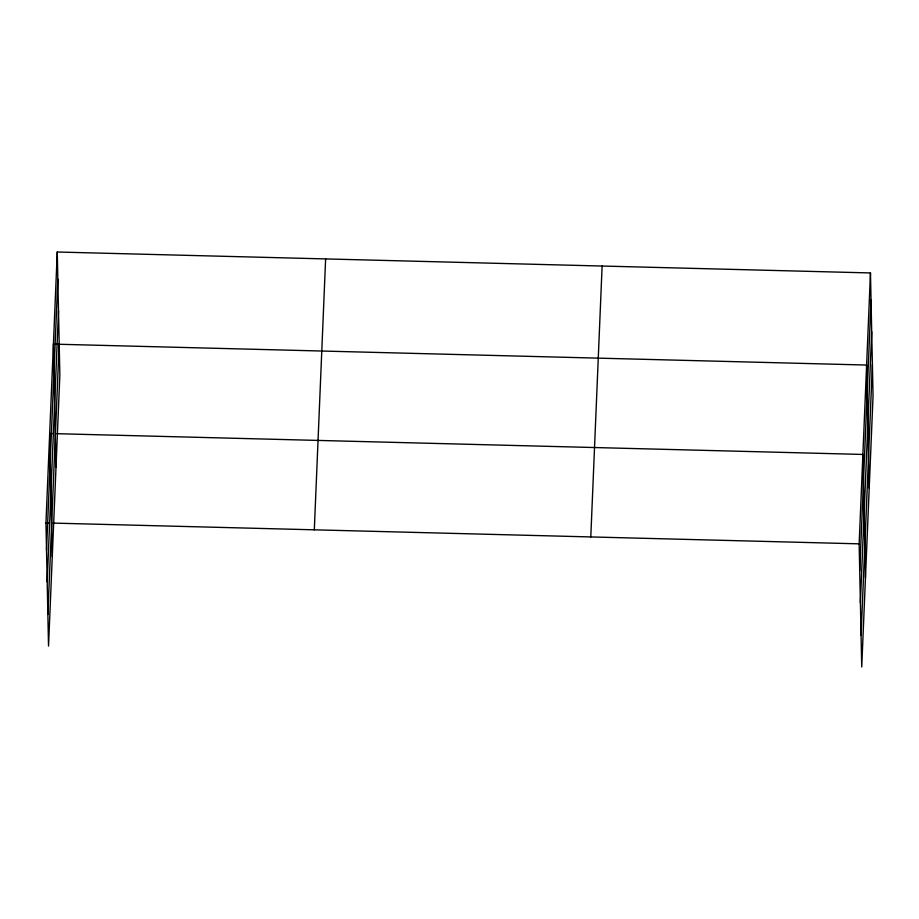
<?xml version="1.0" encoding="UTF-8"?>
<svg xmlns="http://www.w3.org/2000/svg" width="919" height="919" viewBox="0 0 919 919"><rect width="100%" height="100%" fill="white"/><g stroke="black" fill="none" stroke-linecap="round" stroke-linejoin="round"><path stroke-width="1.38" d="M57.265 252.013L59.85 375.159L48.535 646.057L45.95 522.911L57.265 252.013L870.465 272.943L873.05 396.089L861.735 666.987L859.15 543.841L870.465 272.943M46.513 550.044L57.84 279.146M47.179 581.727L58.506 310.829M47.868 614.374L59.184 343.476M314.309 529.815L325.625 258.928M590.791 536.937L602.117 266.039M859.713 570.975L871.04 300.076M860.379 602.657L871.706 331.759M861.069 635.305L872.384 364.406M52.521 433.596L49.683 433.515L52.268 556.661M56.783 433.699L862.884 454.445L865.468 577.591M45.95 522.911L48.787 522.991M53.049 523.095L859.15 543.841M869.202 488.196L866.617 365.05L53.417 344.12L56.002 467.266"/></g></svg>
